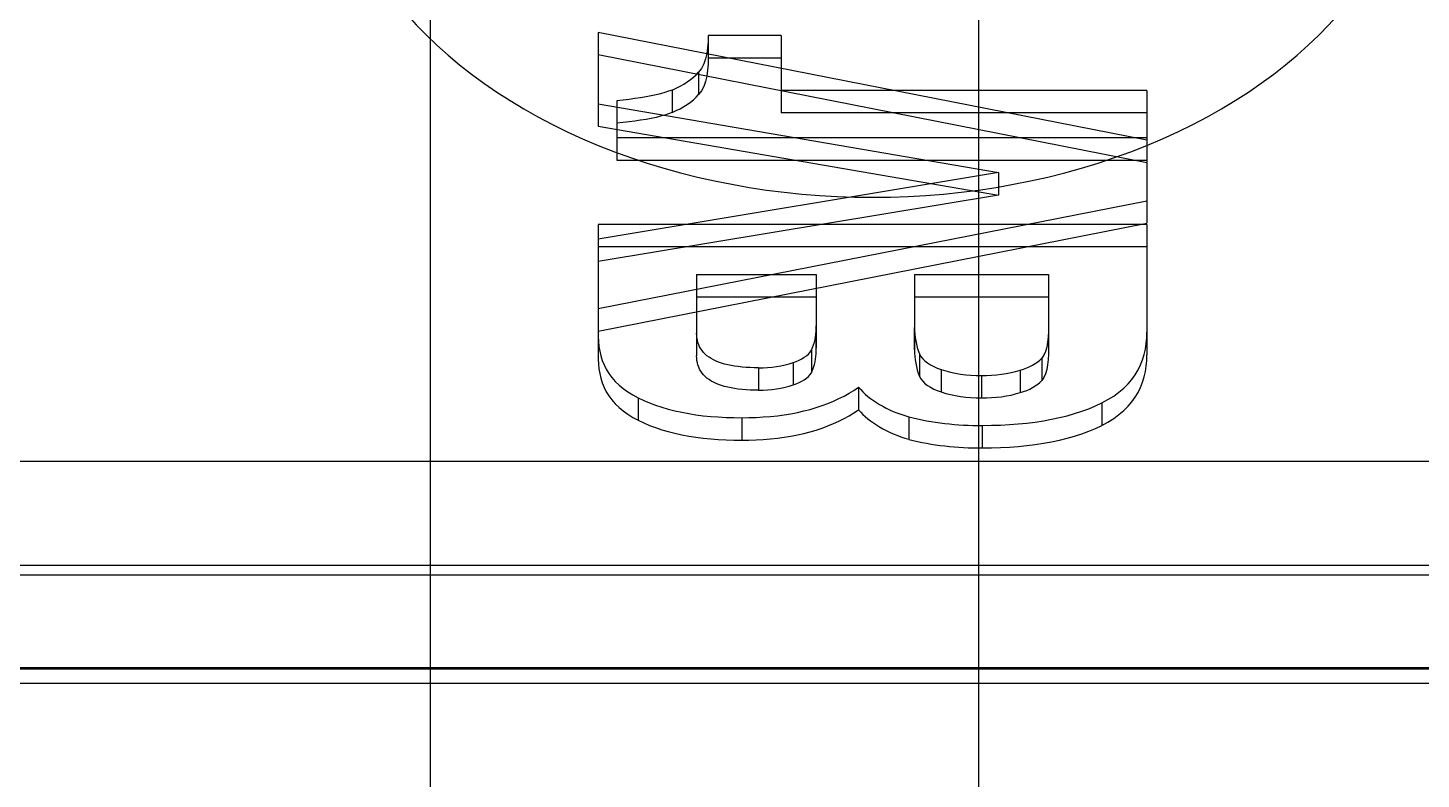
# Model space of a CAD drawing. Extents: x 0 to 171, y 0 to 233.
# Drawn here: x 51.2 to 56.25, y 15.17 to 17.89 of the extents above; entities that cross this region are included whole.
import ezdxf

# ---------------------------------------------------------------- set-up
doc = ezdxf.new("R2010")
doc.units = 0
doc.layers.add('-15N-THT. THIẾT BỊ ĐÓNG MỞ', color=40, linetype='CONTINUOUS')

# ---------------------------------------------------------------- blocks, each defined once
blk = doc.blocks.new('06 - N - SC VSD CHIẾU TRÊN ATV630U75~D11N4')
at = {"layer": '-15N-THT. THIẾT BỊ ĐÓNG MỞ'}
for p, q in [((-32.841, -225.0518), (-32.841, -209.1443)), ((-30.8537, -225.0518), (-30.8537, -209.1443)), ((-32.2326, -215.1308), (-32.2326, -215.4709)), ((-30.2441, -215.5218), (-32.2326, -215.1308)), ((-31.8344, -215.1419), (-31.8349, -215.1645)), ((-31.5698, -215.1419), (-31.8344, -215.1419)), ((-31.8344, -215.1419), (-31.8344, -215.2233)), ((-31.5698, -215.1419), (-31.5698, -215.4226)), ((-31.8397, -215.2074), (-31.8442, -215.2268)), ((-31.8366, -215.1865), (-31.8397, -215.2074)), ((-31.8349, -215.1645), (-31.8366, -215.1865)), ((-30.2441, -215.6033), (-32.2326, -215.2123)), ((-31.8507, -215.2448), (-31.8589, -215.2608)), ((-31.8442, -215.2268), (-31.8507, -215.2448)), ((-31.8349, -215.246), (-31.8366, -215.2679)), ((-31.8344, -215.2233), (-31.8349, -215.246)), ((-31.5698, -215.2233), (-31.8344, -215.2233)), ((-31.8589, -215.2608), (-31.8689, -215.2742)), ((-31.8689, -215.2742), (-31.8689, -215.3557)), ((-31.8442, -215.3083), (-31.8507, -215.3262)), ((-31.8397, -215.2888), (-31.8442, -215.3083)), ((-31.8366, -215.2679), (-31.8397, -215.2888)), ((-32.0234, -215.3571), (-32.041, -215.3608)), ((-32.007, -215.353), (-32.0234, -215.3571)), ((-31.9916, -215.3487), (-32.007, -215.353)), ((-31.9777, -215.3441), (-31.9916, -215.3487)), ((-31.9653, -215.3394), (-31.9777, -215.3441)), ((-31.9653, -215.3394), (-31.9653, -215.4208)), ((-31.8589, -215.3422), (-31.8689, -215.3557)), ((-31.8507, -215.3262), (-31.8589, -215.3422)), ((-30.2441, -215.3412), (-31.5698, -215.3412)), ((-30.2441, -215.3412), (-30.2441, -215.8224)), ((-32.2326, -215.3894), (-30.7814, -215.6387)), ((-32.1429, -215.3762), (-32.1651, -215.3786)), ((-32.1651, -215.3786), (-32.1651, -215.5935)), ((-32.1211, -215.3736), (-32.1429, -215.3762)), ((-32.0999, -215.3707), (-32.1211, -215.3736)), ((-32.0794, -215.3677), (-32.0999, -215.3707)), ((-32.0597, -215.3644), (-32.0794, -215.3677)), ((-32.041, -215.3608), (-32.0597, -215.3644)), ((-32.1429, -215.4576), (-32.1651, -215.4601)), ((-32.1211, -215.455), (-32.1429, -215.4576)), ((-32.0999, -215.4522), (-32.1211, -215.455)), ((-32.0794, -215.4491), (-32.0999, -215.4522)), ((-32.0597, -215.4458), (-32.0794, -215.4491)), ((-32.041, -215.4423), (-32.0597, -215.4458)), ((-32.0234, -215.4385), (-32.041, -215.4423)), ((-32.007, -215.4345), (-32.0234, -215.4385)), ((-31.9916, -215.4301), (-32.007, -215.4345)), ((-31.9777, -215.4256), (-31.9916, -215.4301)), ((-31.9653, -215.4208), (-31.9777, -215.4256)), ((-30.2441, -215.4226), (-31.5698, -215.4226)), ((-32.2326, -215.4709), (-30.7814, -215.7202)), ((-32.1651, -215.5121), (-30.2441, -215.5121)), ((-32.1651, -215.5935), (-30.2441, -215.5935)), ((-30.7814, -215.6387), (-32.2326, -215.8803)), ((-30.7814, -215.6387), (-30.7814, -215.7202)), ((-30.7814, -215.7202), (-32.2326, -215.9618)), ((-32.2326, -216.132), (-30.2441, -215.741)), ((-32.2326, -216.2134), (-30.2441, -215.8224)), ((-30.2441, -215.8267), (-32.2326, -215.8267)), ((-32.2326, -215.8267), (-32.2326, -216.3152)), ((-30.2441, -215.8267), (-30.2441, -216.2995)), ((-30.2441, -215.9082), (-32.2326, -215.9082)), ((-31.8762, -216.0079), (-31.4429, -216.0079)), ((-31.8762, -216.0079), (-31.8762, -216.3032)), ((-31.4429, -216.0079), (-31.4429, -216.276)), ((-31.0865, -216.0079), (-30.6005, -216.0079)), ((-31.0865, -216.0079), (-31.0865, -216.2736)), ((-30.6005, -216.0079), (-30.6005, -216.2766)), ((-31.8762, -216.0894), (-31.4429, -216.0894)), ((-31.0865, -216.0894), (-30.6005, -216.0894)), ((-31.4426, -216.2858), (-31.4426, -216.2044)), ((-31.0866, -216.2817), (-31.0866, -216.2003)), ((-30.6009, -216.2156), (-30.6021, -216.2354)), ((-30.6005, -216.1951), (-30.6009, -216.2156)), ((-32.2326, -216.2338), (-32.232, -216.2516)), ((-32.232, -216.2516), (-32.2304, -216.2693)), ((-31.8759, -216.2303), (-31.8762, -216.2217)), ((-31.875, -216.2388), (-31.8759, -216.2303)), ((-31.8735, -216.2471), (-31.875, -216.2388)), ((-31.8714, -216.2552), (-31.8735, -216.2471)), ((-31.8687, -216.263), (-31.8714, -216.2552)), ((-31.8653, -216.2705), (-31.8687, -216.263)), ((-30.6041, -216.2542), (-30.6073, -216.2716)), ((-30.6021, -216.2354), (-30.6041, -216.2542)), ((-30.2496, -216.279), (-30.2465, -216.259)), ((-30.2465, -216.259), (-30.2447, -216.2387)), ((-30.2447, -216.2387), (-30.2441, -216.2181)), ((-32.2326, -216.3152), (-32.232, -216.3331)), ((-32.2304, -216.2693), (-32.2276, -216.2866)), ((-32.2276, -216.2866), (-32.2236, -216.3036)), ((-32.2236, -216.3036), (-32.2183, -216.3202)), ((-31.8759, -216.3118), (-31.8762, -216.3032)), ((-31.875, -216.3203), (-31.8759, -216.3118)), ((-31.8613, -216.2777), (-31.8653, -216.2705)), ((-31.8567, -216.2845), (-31.8613, -216.2777)), ((-31.8513, -216.291), (-31.8567, -216.2845)), ((-31.8453, -216.2972), (-31.8513, -216.291)), ((-31.8387, -216.3029), (-31.8453, -216.2972)), ((-31.8314, -216.3083), (-31.8387, -216.3029)), ((-31.8235, -216.3134), (-31.8314, -216.3083)), ((-31.8151, -216.318), (-31.8235, -216.3134)), ((-31.806, -216.3223), (-31.8151, -216.318)), ((-31.4597, -216.2834), (-31.4597, -216.3648)), ((-31.0683, -216.2966), (-31.0683, -216.378)), ((-30.6176, -216.301), (-30.6245, -216.3118)), ((-30.6245, -216.3118), (-30.6245, -216.3932)), ((-30.6117, -216.2873), (-30.6176, -216.301)), ((-30.6073, -216.2716), (-30.6117, -216.2873)), ((-30.6021, -216.3168), (-30.6041, -216.3356)), ((-30.6009, -216.297), (-30.6021, -216.3168)), ((-30.6005, -216.2766), (-30.6009, -216.297)), ((-30.2671, -216.3364), (-30.2598, -216.3177)), ((-30.2598, -216.3177), (-30.254, -216.2985)), ((-30.254, -216.2985), (-30.2496, -216.279)), ((-30.2447, -216.3201), (-30.2441, -216.2995)), ((-32.232, -216.3331), (-32.2304, -216.3507)), ((-32.2304, -216.3507), (-32.2276, -216.368)), ((-32.2276, -216.368), (-32.2236, -216.385)), ((-32.2183, -216.3202), (-32.2117, -216.3364)), ((-32.2117, -216.3364), (-32.2037, -216.3521)), ((-32.2037, -216.3521), (-32.1943, -216.3673)), ((-32.1943, -216.3673), (-32.1835, -216.3819)), ((-31.8735, -216.3285), (-31.875, -216.3203)), ((-31.8714, -216.3367), (-31.8735, -216.3285)), ((-31.8687, -216.3445), (-31.8714, -216.3367)), ((-31.8653, -216.352), (-31.8687, -216.3445)), ((-31.8613, -216.3591), (-31.8653, -216.352)), ((-31.8567, -216.366), (-31.8613, -216.3591)), ((-31.8513, -216.3725), (-31.8567, -216.366)), ((-31.7964, -216.3263), (-31.806, -216.3223)), ((-31.7862, -216.3299), (-31.7964, -216.3263)), ((-31.7752, -216.3332), (-31.7862, -216.3299)), ((-31.7636, -216.3361), (-31.7752, -216.3332)), ((-31.7514, -216.3386), (-31.7636, -216.3361)), ((-31.7386, -216.3408), (-31.7514, -216.3386)), ((-31.7252, -216.3427), (-31.7386, -216.3408)), ((-31.7113, -216.3441), (-31.7252, -216.3427)), ((-31.697, -216.3453), (-31.7113, -216.3441)), ((-31.6823, -216.3461), (-31.697, -216.3453)), ((-31.6673, -216.3466), (-31.6823, -216.3461)), ((-31.6521, -216.3467), (-31.6673, -216.3466)), ((-31.6521, -216.3467), (-31.6521, -216.4282)), ((-31.5266, -216.3274), (-31.5266, -216.4089)), ((-30.9901, -216.353), (-30.9901, -216.4345)), ((-30.7034, -216.3556), (-30.7034, -216.437)), ((-30.6117, -216.3688), (-30.6176, -216.3825)), ((-30.6073, -216.353), (-30.6117, -216.3688)), ((-30.6041, -216.3356), (-30.6073, -216.353)), ((-30.2865, -216.3721), (-30.276, -216.3545)), ((-30.276, -216.3545), (-30.2671, -216.3364)), ((-30.254, -216.38), (-30.2496, -216.3604)), ((-30.2496, -216.3604), (-30.2465, -216.3404)), ((-30.2465, -216.3404), (-30.2447, -216.3201)), ((-32.2236, -216.385), (-32.2183, -216.4017)), ((-32.2183, -216.4017), (-32.2117, -216.4178)), ((-32.2117, -216.4178), (-32.2037, -216.4335)), ((-32.1835, -216.3819), (-32.1712, -216.396)), ((-32.1712, -216.396), (-32.1574, -216.4094)), ((-32.1574, -216.4094), (-32.1422, -216.4221)), ((-31.8453, -216.3786), (-31.8513, -216.3725)), ((-31.8387, -216.3844), (-31.8453, -216.3786)), ((-31.8314, -216.3898), (-31.8387, -216.3844)), ((-31.8235, -216.3948), (-31.8314, -216.3898)), ((-31.8151, -216.3995), (-31.8235, -216.3948)), ((-31.806, -216.4037), (-31.8151, -216.3995)), ((-31.7964, -216.4077), (-31.806, -216.4037)), ((-31.7862, -216.4113), (-31.7964, -216.4077)), ((-31.7752, -216.4146), (-31.7862, -216.4113)), ((-31.7636, -216.4175), (-31.7752, -216.4146)), ((-31.7514, -216.4201), (-31.7636, -216.4175)), ((-31.3058, -216.4286), (-31.289, -216.4174)), ((-31.289, -216.4174), (-31.289, -216.4988)), ((-30.8435, -216.3745), (-30.8435, -216.456)), ((-30.6176, -216.3825), (-30.6245, -216.3932)), ((-30.328, -216.4206), (-30.3124, -216.4052)), ((-30.3124, -216.4052), (-30.2986, -216.389)), ((-30.2986, -216.389), (-30.2865, -216.3721)), ((-30.276, -216.4359), (-30.2671, -216.4178)), ((-30.2671, -216.4178), (-30.2598, -216.3991)), ((-30.2598, -216.3991), (-30.254, -216.38)), ((-32.2037, -216.4335), (-32.1943, -216.4487)), ((-32.1943, -216.4487), (-32.1835, -216.4634)), ((-32.1835, -216.4634), (-32.1712, -216.4774)), ((-32.1422, -216.4221), (-32.1255, -216.4341)), ((-32.1255, -216.4341), (-32.1073, -216.4454)), ((-32.1073, -216.4454), (-32.0878, -216.4559)), ((-32.0878, -216.4559), (-32.0677, -216.4654)), ((-32.0878, -216.4559), (-32.0878, -216.5374)), ((-32.0677, -216.4654), (-32.0467, -216.4743)), ((-31.7386, -216.4223), (-31.7514, -216.4201)), ((-31.7252, -216.4241), (-31.7386, -216.4223)), ((-31.7113, -216.4256), (-31.7252, -216.4241)), ((-31.697, -216.4267), (-31.7113, -216.4256)), ((-31.6823, -216.4275), (-31.697, -216.4267)), ((-31.6673, -216.428), (-31.6823, -216.4275)), ((-31.6521, -216.4282), (-31.6673, -216.428)), ((-31.4005, -216.4762), (-31.3802, -216.4678)), ((-31.3802, -216.4678), (-31.3606, -216.4588)), ((-31.3606, -216.4588), (-31.3417, -216.4493)), ((-31.3417, -216.4493), (-31.3234, -216.4392)), ((-31.3234, -216.4392), (-31.3058, -216.4286)), ((-30.4075, -216.4742), (-30.3851, -216.4622)), ((-30.3851, -216.4622), (-30.3644, -216.4492)), ((-30.3644, -216.4492), (-30.3453, -216.4354)), ((-30.3453, -216.4354), (-30.328, -216.4206)), ((-30.2986, -216.4704), (-30.2865, -216.4535)), ((-30.2865, -216.4535), (-30.276, -216.4359)), ((-32.1712, -216.4774), (-32.1574, -216.4908)), ((-32.1574, -216.4908), (-32.1422, -216.5035)), ((-32.1422, -216.5035), (-32.1255, -216.5156)), ((-32.1255, -216.5156), (-32.1073, -216.5268)), ((-32.0467, -216.4743), (-32.0249, -216.4825)), ((-32.0249, -216.4825), (-32.0022, -216.49)), ((-32.0022, -216.49), (-31.9789, -216.4968)), ((-31.9789, -216.4968), (-31.9548, -216.5029)), ((-31.9548, -216.5029), (-31.93, -216.5083)), ((-31.93, -216.5083), (-31.9046, -216.5131)), ((-31.9046, -216.5131), (-31.8786, -216.5171)), ((-31.8786, -216.5171), (-31.8521, -216.5205)), ((-31.8521, -216.5205), (-31.825, -216.5232)), ((-31.6089, -216.5232), (-31.5837, -216.5205)), ((-31.5837, -216.5205), (-31.559, -216.5172)), ((-31.559, -216.5172), (-31.5347, -216.5133)), ((-31.5347, -216.5133), (-31.511, -216.5087)), ((-31.511, -216.5087), (-31.4877, -216.5035)), ((-31.4877, -216.5035), (-31.465, -216.4976)), ((-31.465, -216.4976), (-31.4429, -216.4911)), ((-31.4429, -216.4911), (-31.4214, -216.4839)), ((-31.4214, -216.4839), (-31.4005, -216.4762)), ((-31.3234, -216.5206), (-31.3058, -216.51)), ((-31.3058, -216.51), (-31.289, -216.4988)), ((-30.5329, -216.5207), (-30.506, -216.5129)), ((-30.506, -216.5129), (-30.4799, -216.5044)), ((-30.4799, -216.5044), (-30.4548, -216.4951)), ((-30.4548, -216.4951), (-30.4306, -216.485)), ((-30.4306, -216.485), (-30.4075, -216.4742)), ((-30.4075, -216.4742), (-30.4075, -216.5556)), ((-30.3644, -216.5307), (-30.3453, -216.5168)), ((-30.3453, -216.5168), (-30.328, -216.5021)), ((-30.328, -216.5021), (-30.3124, -216.4866)), ((-30.3124, -216.4866), (-30.2986, -216.4704)), ((-32.1073, -216.5268), (-32.0878, -216.5374)), ((-32.0878, -216.5374), (-32.0677, -216.5469)), ((-32.0677, -216.5469), (-32.0467, -216.5558)), ((-32.0467, -216.5558), (-32.0249, -216.5639)), ((-32.0249, -216.5639), (-32.0022, -216.5714)), ((-31.825, -216.5232), (-31.7976, -216.5253)), ((-31.7976, -216.5253), (-31.7697, -216.5268)), ((-31.7697, -216.5268), (-31.7414, -216.5276)), ((-31.7414, -216.5276), (-31.7129, -216.5279)), ((-31.7129, -216.5279), (-31.6865, -216.5276)), ((-31.7129, -216.5279), (-31.7129, -216.6094)), ((-31.6865, -216.5276), (-31.6604, -216.5268)), ((-31.6604, -216.5268), (-31.6345, -216.5253)), ((-31.6345, -216.5253), (-31.6089, -216.5232)), ((-31.4429, -216.5725), (-31.4214, -216.5654)), ((-31.4214, -216.5654), (-31.4005, -216.5576)), ((-31.4005, -216.5576), (-31.3802, -216.5493)), ((-31.3802, -216.5493), (-31.3606, -216.5403)), ((-31.3606, -216.5403), (-31.3417, -216.5307)), ((-31.3417, -216.5307), (-31.3234, -216.5206)), ((-31.1067, -216.5249), (-31.1067, -216.6063)), ((-30.8408, -216.5557), (-30.8077, -216.5554)), ((-30.8408, -216.5557), (-30.8408, -216.6371)), ((-30.8077, -216.5554), (-30.7749, -216.5544)), ((-30.7749, -216.5544), (-30.7426, -216.5528)), ((-30.7426, -216.5528), (-30.7107, -216.5504)), ((-30.7107, -216.5504), (-30.6794, -216.5474)), ((-30.6794, -216.5474), (-30.6487, -216.5436)), ((-30.6487, -216.5436), (-30.6187, -216.539)), ((-30.6187, -216.539), (-30.5893, -216.5337)), ((-30.5893, -216.5337), (-30.5607, -216.5276)), ((-30.5607, -216.5276), (-30.5329, -216.5207)), ((-30.4548, -216.5766), (-30.4306, -216.5665)), ((-30.4306, -216.5665), (-30.4075, -216.5556)), ((-30.4075, -216.5556), (-30.3851, -216.5436)), ((-30.3851, -216.5436), (-30.3644, -216.5307)), ((-32.0022, -216.5714), (-31.9789, -216.5782)), ((-31.9789, -216.5782), (-31.9548, -216.5844)), ((-31.9548, -216.5844), (-31.93, -216.5898)), ((-31.93, -216.5898), (-31.9046, -216.5945)), ((-31.9046, -216.5945), (-31.8786, -216.5985)), ((-31.8786, -216.5985), (-31.8521, -216.6019)), ((-31.8521, -216.6019), (-31.825, -216.6047)), ((-31.825, -216.6047), (-31.7976, -216.6067)), ((-31.7976, -216.6067), (-31.7697, -216.6082)), ((-31.7697, -216.6082), (-31.7414, -216.6091)), ((-31.7414, -216.6091), (-31.7129, -216.6094)), ((-31.7129, -216.6094), (-31.6865, -216.6091)), ((-31.6865, -216.6091), (-31.6604, -216.6082)), ((-31.6604, -216.6082), (-31.6345, -216.6067)), ((-31.6345, -216.6067), (-31.6089, -216.6047)), ((-31.6089, -216.6047), (-31.5837, -216.602)), ((-31.5837, -216.602), (-31.559, -216.5987)), ((-31.559, -216.5987), (-31.5347, -216.5947)), ((-31.5347, -216.5947), (-31.511, -216.5901)), ((-31.511, -216.5901), (-31.4877, -216.5849)), ((-31.4877, -216.5849), (-31.465, -216.579)), ((-31.465, -216.579), (-31.4429, -216.5725)), ((-30.6487, -216.625), (-30.6187, -216.6204)), ((-30.6187, -216.6204), (-30.5893, -216.6151)), ((-30.5893, -216.6151), (-30.5607, -216.609)), ((-30.5607, -216.609), (-30.5329, -216.6021)), ((-30.5329, -216.6021), (-30.506, -216.5944)), ((-30.506, -216.5944), (-30.4799, -216.5859)), ((-30.4799, -216.5859), (-30.4548, -216.5766)), ((-30.8408, -216.6371), (-30.8077, -216.6368)), ((-30.8077, -216.6368), (-30.7749, -216.6359)), ((-30.7749, -216.6359), (-30.7426, -216.6342)), ((-30.7426, -216.6342), (-30.7107, -216.6319)), ((-30.7107, -216.6319), (-30.6794, -216.6288)), ((-30.6794, -216.6288), (-30.6487, -216.625)), ((39.5042, -216.6867), (-38.8143, -216.6867)), ((39.5042, -217.0643), (-38.8143, -217.0643)), ((-42.1675, -217.098), (65.906, -217.098)), ((-38.8143, -217.4339), (39.5042, -217.4339)), ((39.5042, -217.4399), (-38.8143, -217.4399)), ((39.5042, -217.4922), (-38.8143, -217.4922))]:
    blk.add_line(p, q, dxfattribs=at)
for centre, major_axis, ratio, start_param, end_param in [((-31.2384, -214.3225), (-1.9884, 0), 0.707107, 0, 3.141593), ((-32.1525, -215.1921), (0.3177, 0), 0.573576, -0.940719, -0.467471), ((-32.1525, -215.2736), (-0.3177, 0), 0.573576, 2.200874, 2.674122), ((-32.0067, -216.2044), (-0.564, 0), 0.573576, 2.894798, 3.141593), ((-32.0067, -216.2044), (-0.564, 0), 0.573576, -3.141593, -3.111231), ((-30.3074, -216.2002), (-0.7793, 0), 0.573576, -0.018166, 0), ((-30.3074, -216.2002), (-0.7793, 0), 0.573576, 0, 0.21717), ((-31.5954, -216.2543), (-0.1449, 0), 0.573576, 2.065883, 2.78368), ((-32.0067, -216.2858), (-0.564, 0), 0.573576, 2.894798, 3.141593), ((-32.0067, -216.2858), (-0.564, 0), 0.573576, -3.141593, -3.111231), ((-30.3074, -216.2817), (-0.7793, 0), 0.573576, -0.018166, 0), ((-30.3074, -216.2817), (-0.7793, 0), 0.573576, 0, 0.21717), ((-30.914, -216.2723), (-0.16, 0), 0.573576, 0.267404, 1.075279), ((-30.786, -216.2614), (-0.1838, 0), 0.573576, 2.036583, 2.643564), ((-31.6469, -216.214), (-0.2315, 0), 0.573576, 1.548458, 2.117551), ((-31.5954, -216.3357), (-0.1449, 0), 0.573576, 2.065883, 2.78368), ((-30.8502, -216.2143), (-0.2794, 0), 0.573576, 1.046568, 1.594816), ((-30.8358, -216.2133), (-0.2811, 0), 0.573576, 1.543233, 2.060884), ((-31.6469, -216.2954), (-0.2315, 0), 0.573576, 1.548458, 2.117551), ((-30.9235, -216.3181), (0.4044, 0), 0.573576, -2.699302, -2.04113), ((-30.914, -216.3537), (-0.16, 0), 0.573576, 0.267404, 1.075279), ((-30.786, -216.3428), (-0.1838, 0), 0.573576, 2.036583, 2.643564), ((-30.8502, -216.2957), (-0.2794, 0), 0.573576, 1.046568, 1.594816), ((-30.8358, -216.2948), (-0.2811, 0), 0.573576, 1.543233, 2.060884), ((-30.9235, -216.3995), (-0.4044, 0), 0.573576, 0.442291, 1.100462), ((-30.8551, -216.2031), (0.6149, 0), 0.573576, -1.992499, -1.547594), ((-30.8551, -216.2846), (-0.6149, 0), 0.573576, 1.149094, 1.593999)]:
    blk.add_ellipse(centre, major_axis=major_axis, ratio=ratio, start_param=start_param, end_param=end_param, dxfattribs=at)

msp = doc.modelspace()

# ---------------------------------------------------------------- block references
msp.add_blockref('06 - N - SC VSD CHIẾU TRÊN ATV630U75~D11N4', (85.5, 233.0068))

doc.saveas('drawing.dxf')
